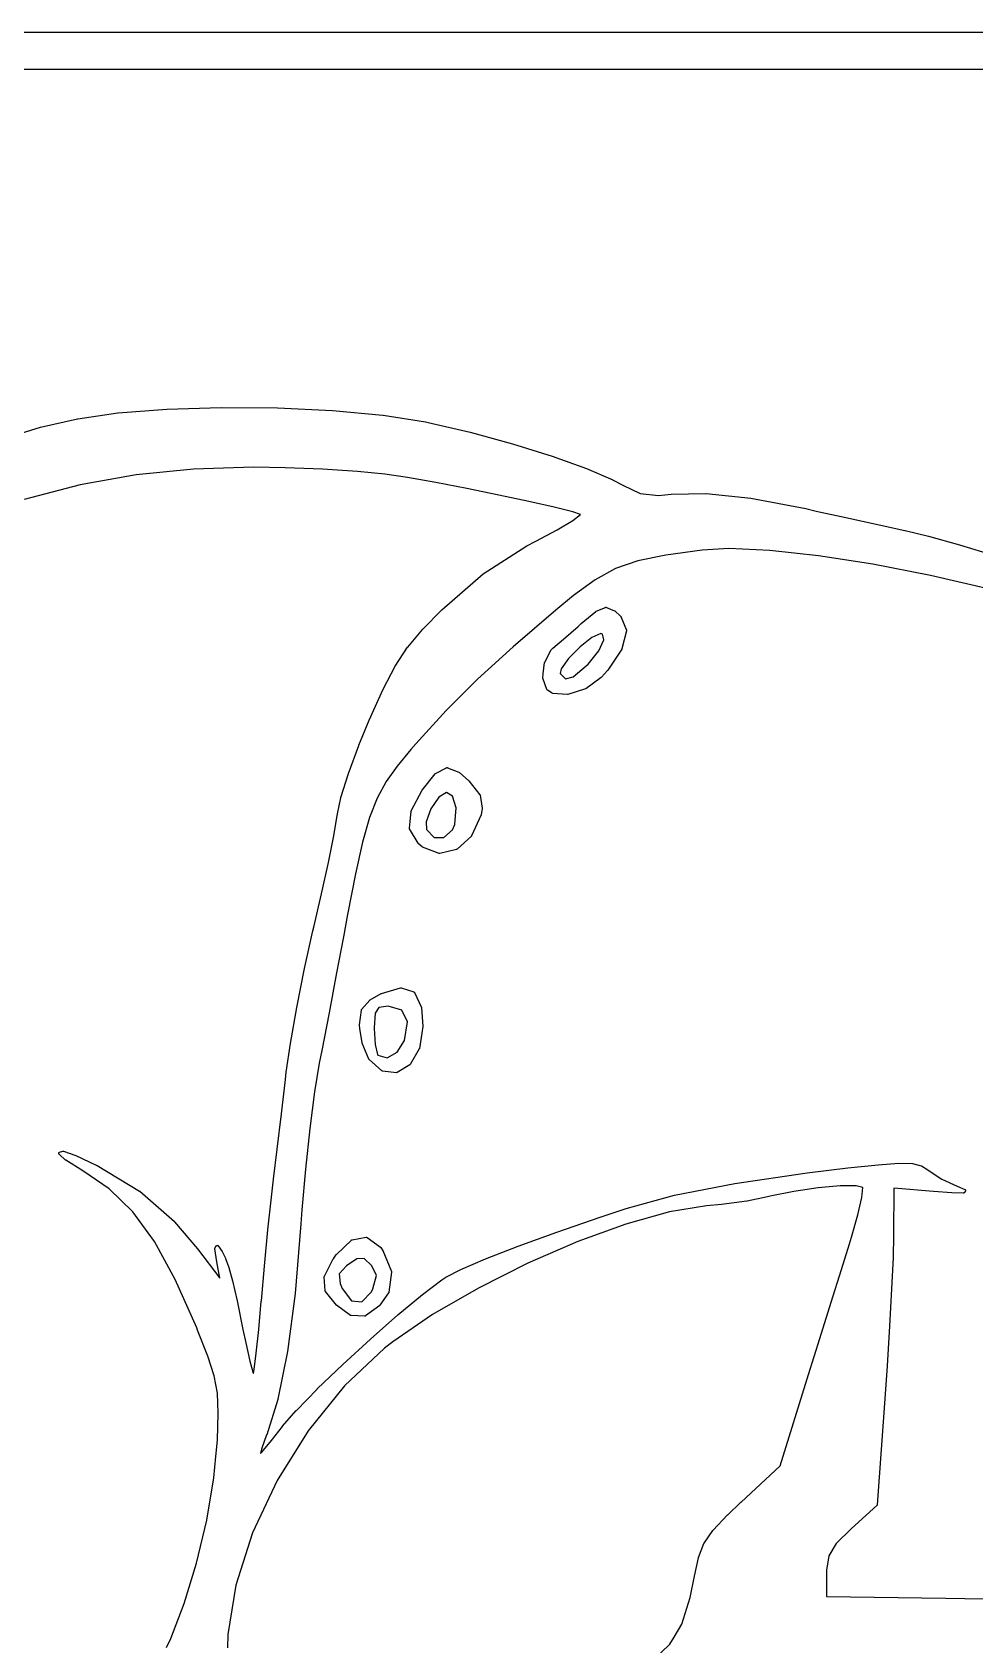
# Model space of a CAD drawing. Extents: x -0.1 to 56.2, y -70.1 to 0.1.
# Drawn here: x 20.94 to 24.74, y -6.43 to 0.07 of the extents above; entities that cross this region are included whole.
import ezdxf

# ---------------------------------------------------------------- set-up
doc = ezdxf.new("R2010")
doc.units = 0
doc.header["$MEASUREMENT"] = 0
doc.layers.add('BLACK', color=7, linetype='CONTINUOUS')

msp = doc.modelspace()

# ---------------------------------------------------------------- linework, layer by layer
at = {"layer": 'BLACK', "linetype": 'CONTINUOUS'}
for p, q in [((12.2934, 0.075), (37.7066, 0.075)), ((37.6955, -0.075), (12.3024, -0.075)), ((20.9742, -1.51831), (21.1242, -1.48406)), ((21.1242, -1.48406), (21.1244, -1.48405)), ((21.1244, -1.48405), (21.1246, -1.48398)), ((21.1246, -1.48398), (21.2867, -1.46017)), ((21.2867, -1.46017), (21.2869, -1.46017)), ((21.2869, -1.46017), (21.2871, -1.46013)), ((21.2871, -1.46013), (21.4842, -1.44507)), ((21.4842, -1.44507), (21.4844, -1.44508)), ((21.4844, -1.44508), (21.4845, -1.44505)), ((21.4845, -1.44505), (21.7033, -1.43861)), ((21.7033, -1.43861), (21.7034, -1.43862)), ((21.7034, -1.43862), (21.7035, -1.4386)), ((21.7035, -1.4386), (21.9304, -1.44063)), ((21.9304, -1.44063), (21.9305, -1.44065)), ((21.9305, -1.44065), (21.9306, -1.44064)), ((21.9306, -1.44064), (22.1523, -1.451)), ((22.1523, -1.451), (22.1524, -1.45103)), ((22.1524, -1.45103), (22.1526, -1.45102)), ((22.1526, -1.45102), (22.3555, -1.46959)), ((22.3555, -1.46959), (22.3557, -1.46963)), ((22.3557, -1.46963), (22.3559, -1.46963)), ((22.3559, -1.46963), (22.5267, -1.49625)), ((20.6271, -1.62546), (20.9739, -1.5184)), ((20.9739, -1.5184), (20.9741, -1.51838)), ((20.9741, -1.51838), (20.9742, -1.51831)), ((22.5267, -1.49625), (22.5268, -1.4963)), ((22.5268, -1.4963), (22.5269, -1.4963)), ((22.5269, -1.4963), (22.5379, -1.49859)), ((22.5379, -1.49859), (22.538, -1.49861)), ((22.538, -1.49861), (22.538, -1.49861)), ((22.538, -1.49861), (22.708, -1.53848)), ((22.708, -1.53848), (22.7081, -1.53851)), ((22.7081, -1.53851), (22.7081, -1.53852)), ((22.7081, -1.53852), (22.8783, -1.58516)), ((22.8783, -1.58516), (22.8784, -1.5852)), ((22.8784, -1.5852), (22.8785, -1.58521)), ((22.8785, -1.58521), (23.0382, -1.63513)), ((21.5917, -1.68714), (21.3601, -1.70989)), ((21.8341, -1.67986), (21.5917, -1.68714)), ((21.9606, -1.68157), (21.8341, -1.67986)), ((22.1123, -1.68742), (21.9606, -1.68157)), ((22.2531, -1.69646), (22.1123, -1.68742)), ((23.0382, -1.63513), (23.0383, -1.63518)), ((23.0383, -1.63518), (23.0384, -1.6352)), ((23.0384, -1.6352), (23.1768, -1.68493)), ((23.1768, -1.68493), (23.1769, -1.68501)), ((23.1769, -1.68501), (23.1771, -1.68504)), ((23.1771, -1.68504), (23.2834, -1.73108)), ((21.134, -1.75017), (20.9081, -1.81001)), ((21.3601, -1.70989), (21.134, -1.75017)), ((22.3637, -1.70767), (22.2531, -1.69646)), ((22.3639, -1.70771), (22.3637, -1.70767)), ((22.4548, -1.7217), (22.3639, -1.70771)), ((22.5684, -1.7418), (22.4548, -1.7217)), ((22.6946, -1.76588), (22.5684, -1.7418)), ((22.5684, -1.7418), (22.5684, -1.7418)), ((23.2834, -1.73108), (23.2836, -1.73121)), ((23.2836, -1.73121), (23.2838, -1.73128)), ((23.2838, -1.73128), (23.323, -1.75268)), ((23.323, -1.75268), (23.3928, -1.78549)), ((22.8233, -1.79187), (22.6946, -1.76588)), ((22.6946, -1.76588), (22.6946, -1.76588)), ((22.9441, -1.81761), (22.8233, -1.79187)), ((23.0469, -1.841), (22.9441, -1.81761)), ((23.3928, -1.78549), (23.4673, -1.79318)), ((23.4673, -1.79318), (23.5183, -1.78876)), ((23.5183, -1.78876), (23.5184, -1.78878)), ((23.5184, -1.78878), (23.5186, -1.78875)), ((23.5186, -1.78875), (23.6583, -1.78519)), ((23.6583, -1.78519), (23.6587, -1.78524)), ((23.6587, -1.78524), (23.659, -1.78522)), ((23.659, -1.78522), (23.8391, -1.80446)), ((23.8391, -1.80446), (23.8393, -1.80452)), ((23.8393, -1.80452), (23.8395, -1.80452)), ((23.8395, -1.80452), (24.0614, -1.84673)), ((23.1214, -1.8599), (23.0469, -1.841)), ((23.1528, -1.8706), (23.1214, -1.8599)), ((23.1214, -1.89399), (23.1528, -1.8706)), ((24.0614, -1.84673), (24.0614, -1.84676)), ((24.0614, -1.84676), (24.0615, -1.84677)), ((24.0615, -1.84677), (24.1039, -1.85633)), ((24.1039, -1.85633), (24.1039, -1.85633)), ((24.1039, -1.85633), (24.2223, -1.88297)), ((24.2223, -1.88297), (24.3569, -1.91236)), ((22.9719, -1.97769), (23.0578, -1.93182)), ((23.0578, -1.93182), (23.1214, -1.89399)), ((24.3569, -1.91236), (24.3569, -1.91237)), ((24.3569, -1.91237), (24.4614, -1.93453)), ((24.4614, -1.93453), (24.4615, -1.93456)), ((24.4615, -1.93456), (24.4616, -1.93456)), ((24.4616, -1.93456), (24.5563, -1.95752)), ((22.7599, -2.10934), (22.9362, -1.99644)), ((22.9362, -1.99644), (22.9364, -1.99636)), ((22.9364, -1.99636), (22.9366, -1.99622)), ((22.9366, -1.99622), (22.9719, -1.97769)), ((23.644, -2.0138), (23.4964, -2.03442)), ((23.7504, -2.00796), (23.644, -2.0138)), ((23.9159, -2.01524), (23.7504, -2.00796)), ((24.1123, -2.03686), (23.9159, -2.01524)), ((24.5563, -1.95752), (24.5564, -1.95756)), ((24.5564, -1.95756), (24.5564, -1.95757)), ((24.5564, -1.95757), (24.682, -1.9926)), ((24.682, -1.9926), (24.6821, -1.99262)), ((24.6821, -1.99262), (24.6821, -1.99262)), ((24.6821, -1.99262), (24.823, -2.03517)), ((23.3843, -2.05751), (23.2942, -2.08861)), ((23.4964, -2.03442), (23.3843, -2.05751)), ((24.3313, -2.07116), (24.1123, -2.03686)), ((24.5643, -2.11649), (24.3313, -2.07116)), ((22.5935, -2.25458), (22.7593, -2.10979)), ((22.7593, -2.10979), (22.7596, -2.1096)), ((22.7596, -2.1096), (22.7599, -2.10934)), ((23.212, -2.13338), (23.1237, -2.19765)), ((23.2942, -2.08861), (23.212, -2.13338)), ((24.803, -2.17118), (24.5643, -2.11649)), ((23.1237, -2.19765), (23.0525, -2.25605)), ((22.5168, -2.33309), (22.5932, -2.25486)), ((22.5932, -2.25486), (22.5933, -2.25474)), ((22.5933, -2.25474), (22.5935, -2.25458)), ((23.0525, -2.25605), (22.8806, -2.40369)), ((23.1558, -2.30999), (23.2141, -2.26162)), ((23.2141, -2.26162), (23.2147, -2.26126)), ((23.2147, -2.26126), (23.2153, -2.26086)), ((23.2153, -2.26086), (23.2536, -2.24485)), ((23.2536, -2.24485), (23.2538, -2.2448)), ((23.2538, -2.2448), (23.254, -2.2447)), ((23.254, -2.2447), (23.2546, -2.24461)), ((23.2546, -2.24461), (23.2553, -2.24447)), ((23.2553, -2.24447), (23.2555, -2.2445)), ((23.2555, -2.2445), (23.2557, -2.24447)), ((23.2557, -2.24447), (23.2563, -2.2446)), ((23.2563, -2.2446), (23.257, -2.24469)), ((23.257, -2.24469), (23.2572, -2.24479)), ((23.2572, -2.24479), (23.2574, -2.24484)), ((23.2574, -2.24484), (23.2901, -2.25833)), ((23.2901, -2.25833), (23.2916, -2.25926)), ((23.2916, -2.25926), (23.2916, -2.25926)), ((23.2916, -2.25926), (23.2916, -2.25927)), ((23.2916, -2.25927), (23.3144, -2.28016)), ((22.4554, -2.40568), (22.5166, -2.33335)), ((22.5166, -2.33335), (22.5167, -2.33324)), ((22.5167, -2.33324), (22.5168, -2.33309)), ((23.0846, -2.37269), (23.1427, -2.32162)), ((23.1427, -2.32162), (23.1556, -2.3101)), ((23.1427, -2.32162), (23.1427, -2.32162)), ((23.1556, -2.3101), (23.1557, -2.31006)), ((23.1557, -2.31006), (23.1558, -2.30999)), ((23.3144, -2.28016), (23.3145, -2.28035)), ((23.3145, -2.28035), (23.3147, -2.28049)), ((23.3147, -2.28049), (23.3151, -2.28103)), ((23.3151, -2.28103), (23.3154, -2.28153)), ((23.3154, -2.28153), (23.3155, -2.28176)), ((23.3155, -2.28176), (23.3156, -2.28197)), ((23.3156, -2.28197), (23.3377, -2.33632)), ((23.3379, -2.33942), (23.3196, -2.41231)), ((23.3377, -2.33632), (23.3378, -2.33701)), ((23.3378, -2.33701), (23.338, -2.33768)), ((23.338, -2.33802), (23.3379, -2.3387)), ((23.3379, -2.3387), (23.3379, -2.33942)), ((23.338, -2.33768), (23.338, -2.33785)), ((23.338, -2.33785), (23.338, -2.33802)), ((22.405, -2.48153), (22.455, -2.40615)), ((22.455, -2.40615), (22.4552, -2.40594)), ((22.4552, -2.40594), (22.4554, -2.40568)), ((22.8806, -2.40369), (22.7373, -2.53501)), ((23.0411, -2.40964), (23.0846, -2.37269)), ((23.151, -2.4039), (23.1048, -2.45068)), ((23.1988, -2.36605), (23.151, -2.4039)), ((23.234, -2.35058), (23.1988, -2.36605)), ((23.2263, -2.42035), (23.2465, -2.37553)), ((23.2418, -2.35247), (23.234, -2.35058)), ((23.2465, -2.37553), (23.2418, -2.35247)), ((23.0024, -2.51299), (23.0076, -2.468)), ((23.0076, -2.46789), (23.0078, -2.46713)), ((23.0076, -2.46795), (23.0076, -2.46789)), ((23.0076, -2.468), (23.0076, -2.46795)), ((23.0078, -2.46713), (23.0081, -2.46634)), ((23.0081, -2.46624), (23.0346, -2.41604)), ((23.0081, -2.46629), (23.0081, -2.46624)), ((23.0081, -2.46634), (23.0081, -2.46629)), ((23.0346, -2.41604), (23.0351, -2.41543)), ((23.0351, -2.41543), (23.0356, -2.4147)), ((23.0356, -2.4147), (23.041, -2.40977)), ((23.041, -2.40972), (23.0411, -2.40964)), ((23.041, -2.40977), (23.041, -2.40972)), ((23.1048, -2.45068), (23.0742, -2.49236)), ((23.1833, -2.47357), (23.2263, -2.42035)), ((23.3189, -2.41387), (23.2624, -2.49873)), ((23.3192, -2.41309), (23.3189, -2.41387)), ((23.3196, -2.41231), (23.3192, -2.41309)), ((22.3564, -2.5748), (22.4047, -2.48198)), ((22.4047, -2.48198), (22.4049, -2.48177)), ((22.4049, -2.48177), (22.405, -2.48153)), ((22.7373, -2.53501), (22.6107, -2.66164)), ((23.0006, -2.52882), (23.0024, -2.51299)), ((23.0007, -2.5291), (23.0006, -2.52882)), ((23.0006, -2.52936), (23.0007, -2.5291)), ((23.0007, -2.52995), (23.0006, -2.52936)), ((23.0007, -2.53056), (23.0007, -2.52995)), ((23.0009, -2.53081), (23.0007, -2.53056)), ((23.0009, -2.53107), (23.0009, -2.53081)), ((23.0172, -2.57651), (23.0009, -2.53107)), ((23.0742, -2.49236), (23.0702, -2.51184)), ((23.0702, -2.51184), (23.0925, -2.53301)), ((23.0925, -2.53301), (23.1235, -2.52539)), ((23.1235, -2.52539), (23.1755, -2.48127)), ((23.2365, -2.52749), (23.1737, -2.57305)), ((23.1755, -2.48127), (23.1833, -2.47357)), ((23.2368, -2.52711), (23.2365, -2.52749)), ((23.2372, -2.52679), (23.2368, -2.52711)), ((23.262, -2.49931), (23.2372, -2.52679)), ((23.2622, -2.49899), (23.262, -2.49931)), ((23.2624, -2.49873), (23.2622, -2.49899)), ((22.3002, -2.6997), (22.3563, -2.57506)), ((22.3563, -2.57494), (22.3564, -2.5748)), ((22.3563, -2.57506), (22.3563, -2.57494)), ((23.0175, -2.57717), (23.0172, -2.57651)), ((23.0179, -2.57784), (23.0175, -2.57717)), ((23.018, -2.57792), (23.0179, -2.57784)), ((23.018, -2.57801), (23.018, -2.57792)), ((23.0186, -2.57851), (23.018, -2.57801)), ((23.0192, -2.57902), (23.0186, -2.57851)), ((23.038, -2.59113), (23.0192, -2.57902)), ((23.0383, -2.59128), (23.038, -2.59113)), ((23.0386, -2.59148), (23.0383, -2.59128)), ((23.0391, -2.59161), (23.0386, -2.59148)), ((23.0396, -2.59181), (23.0391, -2.59161)), ((23.0399, -2.59183), (23.0396, -2.59181)), ((23.0403, -2.59192), (23.0399, -2.59183)), ((23.1002, -2.59659), (23.0403, -2.59192)), ((23.1003, -2.59658), (23.1002, -2.59659)), ((23.1004, -2.5966), (23.1003, -2.59658)), ((23.1012, -2.59649), (23.1004, -2.5966)), ((23.1019, -2.59642), (23.1012, -2.59649)), ((23.102, -2.59638), (23.1019, -2.59642)), ((23.1021, -2.59636), (23.102, -2.59638)), ((23.1723, -2.57376), (23.1021, -2.59636)), ((23.173, -2.57339), (23.1723, -2.57376)), ((23.1737, -2.57305), (23.173, -2.57339)), ((22.6107, -2.66164), (22.4884, -2.79532)), ((22.2583, -2.80135), (22.3001, -2.69985)), ((22.3001, -2.69985), (22.3002, -2.69978)), ((22.3002, -2.69978), (22.3002, -2.6997)), ((22.4884, -2.79532), (22.468, -2.81861)), ((22.2164, -2.91534), (22.2582, -2.80153)), ((22.2582, -2.80153), (22.2583, -2.80145)), ((22.2583, -2.80145), (22.2583, -2.80135)), ((22.468, -2.81861), (22.4124, -2.88542)), ((22.186, -3.01219), (22.2163, -2.91557)), ((22.2163, -2.91557), (22.2164, -2.91546)), ((22.2164, -2.91546), (22.2164, -2.91534)), ((22.4124, -2.88542), (22.3681, -2.94787)), ((22.5145, -2.98211), (22.5665, -2.91609)), ((22.5665, -2.91609), (22.5666, -2.91597)), ((22.5666, -2.91597), (22.5667, -2.91581)), ((22.5667, -2.91581), (22.5673, -2.91539)), ((22.5673, -2.91539), (22.5678, -2.91493)), ((22.5678, -2.91493), (22.568, -2.91486)), ((22.568, -2.91486), (22.5681, -2.91475)), ((22.5681, -2.91475), (22.6118, -2.89185)), ((22.6118, -2.89185), (22.6122, -2.89173)), ((22.6122, -2.89173), (22.6125, -2.89155)), ((22.6125, -2.89155), (22.613, -2.89147)), ((22.613, -2.89147), (22.6135, -2.89133)), ((22.6135, -2.89133), (22.6139, -2.89134)), ((22.6139, -2.89134), (22.6142, -2.89128)), ((22.6142, -2.89128), (22.6147, -2.89138)), ((22.6147, -2.89138), (22.6152, -2.8914)), ((22.6152, -2.8914), (22.6156, -2.89154)), ((22.6156, -2.89154), (22.6159, -2.89162)), ((22.6159, -2.89162), (22.6623, -2.90958)), ((22.6623, -2.90958), (22.6624, -2.90959)), ((22.6624, -2.90959), (22.6624, -2.9096)), ((22.6624, -2.9096), (22.663, -2.91001)), ((22.663, -2.91001), (22.6638, -2.91048)), ((22.6638, -2.91048), (22.6638, -2.9105)), ((22.6638, -2.9105), (22.6639, -2.91051)), ((22.6639, -2.91051), (22.7022, -2.94451)), ((22.3681, -2.94787), (22.3323, -3.01421)), ((22.4697, -3.06511), (22.514, -2.98284)), ((22.514, -2.98284), (22.5143, -2.9825)), ((22.5143, -2.9825), (22.5145, -2.98211)), ((22.6122, -2.99164), (22.5805, -3.01032)), ((22.6363, -3.00595), (22.6122, -2.99164)), ((22.7022, -2.94451), (22.7024, -2.94486)), ((22.7024, -2.94486), (22.7028, -2.94515)), ((22.7028, -2.94515), (22.7467, -3.00077)), ((22.1718, -3.07832), (22.1859, -3.01263)), ((22.1859, -3.01263), (22.186, -3.01242)), ((22.186, -3.01242), (22.186, -3.01219)), ((22.3323, -3.01421), (22.3017, -3.09279)), ((22.5487, -3.05718), (22.5302, -3.11064)), ((22.5805, -3.01032), (22.5487, -3.05718)), ((22.651, -3.05345), (22.6363, -3.00595)), ((22.6451, -3.12036), (22.651, -3.05345)), ((22.7467, -3.00077), (22.7469, -3.00112)), ((22.7469, -3.00112), (22.7471, -3.00142)), ((22.7471, -3.00142), (22.7473, -3.00187)), ((22.7473, -3.00187), (22.7475, -3.0023)), ((22.7475, -3.0023), (22.7476, -3.00269)), ((22.7476, -3.00269), (22.7477, -3.00306)), ((22.7477, -3.00306), (22.7563, -3.05551)), ((22.7563, -3.05551), (22.7562, -3.05609)), ((22.7562, -3.05609), (22.7562, -3.05724)), ((22.1574, -3.16695), (22.17, -3.09256)), ((22.17, -3.09256), (22.1717, -3.07878)), ((22.1717, -3.07855), (22.1718, -3.07832)), ((22.1717, -3.07878), (22.1717, -3.07855)), ((22.3017, -3.09279), (22.2735, -3.1919)), ((22.4626, -3.13576), (22.4651, -3.10943)), ((22.4651, -3.10943), (22.4692, -3.067)), ((22.4692, -3.06675), (22.4694, -3.06605)), ((22.4692, -3.06688), (22.4692, -3.06675)), ((22.4692, -3.067), (22.4692, -3.06688)), ((22.4694, -3.06605), (22.4696, -3.06532)), ((22.4696, -3.06532), (22.4697, -3.06522)), ((22.4697, -3.06522), (22.4697, -3.06511)), ((22.5302, -3.11064), (22.5316, -3.14061)), ((22.6367, -3.14197), (22.6451, -3.12036)), ((22.7515, -3.08159), (22.7135, -3.1661)), ((22.7517, -3.08102), (22.7515, -3.08159)), ((22.7519, -3.08047), (22.7517, -3.08102)), ((22.7562, -3.05724), (22.7519, -3.08047)), ((22.1361, -3.27364), (22.1574, -3.16695)), ((22.4626, -3.13647), (22.4626, -3.13576)), ((22.4626, -3.13717), (22.4626, -3.13647)), ((22.4627, -3.13733), (22.4626, -3.13717)), ((22.4627, -3.13749), (22.4627, -3.13733)), ((22.463, -3.13813), (22.4627, -3.13749)), ((22.4632, -3.1388), (22.463, -3.13813)), ((22.4974, -3.19623), (22.4632, -3.1388)), ((22.5316, -3.14061), (22.5618, -3.17394)), ((22.5618, -3.17394), (22.6018, -3.17368)), ((22.6018, -3.17368), (22.6367, -3.14197)), ((22.7123, -3.16774), (22.6546, -3.2204)), ((22.7124, -3.16762), (22.7123, -3.16774)), ((22.7125, -3.16753), (22.7124, -3.16762)), ((22.713, -3.16694), (22.7125, -3.16753)), ((22.7134, -3.16637), (22.713, -3.16694)), ((22.7135, -3.1661), (22.7134, -3.16623)), ((22.7134, -3.16623), (22.7134, -3.16637)), ((22.2735, -3.1919), (22.2448, -3.31975)), ((22.4979, -3.19684), (22.4974, -3.19623)), ((22.4984, -3.19744), (22.4979, -3.19684)), ((22.514, -3.21114), (22.4984, -3.19744)), ((22.514, -3.21115), (22.514, -3.21114)), ((22.5141, -3.21116), (22.514, -3.21115)), ((22.5148, -3.2116), (22.5141, -3.21116)), ((22.5155, -3.21204), (22.5148, -3.2116)), ((22.5155, -3.21205), (22.5155, -3.21204)), ((22.5821, -3.23742), (22.5155, -3.21205)), ((22.5155, -3.21205), (22.5155, -3.21205)), ((22.5827, -3.23754), (22.5821, -3.23742)), ((22.5833, -3.23771), (22.5827, -3.23754)), ((22.5836, -3.2377), (22.5833, -3.23771)), ((22.5838, -3.23775), (22.5836, -3.2377)), ((22.5844, -3.23765), (22.5838, -3.23775)), ((22.585, -3.23761), (22.5844, -3.23765)), ((22.6523, -3.22157), (22.585, -3.23761)), ((22.6527, -3.22142), (22.6523, -3.22157)), ((22.6531, -3.22133), (22.6527, -3.22142)), ((22.6535, -3.22108), (22.6531, -3.22133)), ((22.6539, -3.22088), (22.6535, -3.22108)), ((22.6542, -3.22062), (22.6539, -3.22088)), ((22.6546, -3.2204), (22.6542, -3.22062)), ((22.1084, -3.40027), (22.1361, -3.27364)), ((22.2448, -3.31975), (22.2126, -3.48447)), ((22.0771, -3.5349), (22.1084, -3.40027)), ((22.2126, -3.48447), (22.1959, -3.57458)), ((22.0396, -3.70176), (22.0735, -3.54996)), ((22.0735, -3.54988), (22.0771, -3.5349)), ((22.0735, -3.54992), (22.0735, -3.54988)), ((22.0735, -3.54996), (22.0735, -3.54992)), ((22.1959, -3.57458), (22.1689, -3.7195)), ((22.1959, -3.57458), (22.1959, -3.57458)), ((22.1959, -3.57458), (22.1959, -3.57458)), ((22.0081, -3.85914), (22.0396, -3.70186)), ((22.0396, -3.70181), (22.0396, -3.70176)), ((22.0396, -3.70186), (22.0396, -3.70181)), ((22.1689, -3.71951), (22.1382, -3.88115)), ((22.1689, -3.7195), (22.1689, -3.71951)), ((22.1689, -3.71951), (22.1689, -3.71951)), ((22.2696, -3.86712), (22.3022, -3.829)), ((22.3022, -3.82896), (22.3028, -3.82845)), ((22.3022, -3.82898), (22.3022, -3.82896)), ((22.3022, -3.829), (22.3022, -3.82898)), ((22.3028, -3.82845), (22.3035, -3.8279)), ((22.3035, -3.82787), (22.3483, -3.80316)), ((22.3035, -3.82789), (22.3035, -3.82787)), ((22.3035, -3.8279), (22.3035, -3.82789)), ((22.3483, -3.80316), (22.3488, -3.80299)), ((22.3488, -3.80299), (22.3493, -3.80276)), ((22.3493, -3.80276), (22.4263, -3.77932)), ((22.4263, -3.77932), (22.427, -3.77923)), ((22.427, -3.77923), (22.4277, -3.7791)), ((22.4277, -3.7791), (22.4279, -3.77913)), ((22.4279, -3.77913), (22.4281, -3.77911)), ((22.4281, -3.77911), (22.4287, -3.77926)), ((22.4287, -3.77926), (22.4294, -3.77936)), ((22.4294, -3.77936), (22.4806, -3.79652)), ((22.4806, -3.79652), (22.4808, -3.79666)), ((22.4808, -3.79666), (22.4811, -3.79674)), ((22.4811, -3.79674), (22.4816, -3.79707)), ((22.4816, -3.79707), (22.4821, -3.79735)), ((22.4821, -3.79735), (22.4823, -3.79757)), ((22.4823, -3.79757), (22.4825, -3.79774)), ((22.4825, -3.79774), (22.4829, -3.79822)), ((22.4829, -3.79822), (22.4832, -3.79865)), ((22.4832, -3.79865), (22.4833, -3.79893)), ((22.4833, -3.79893), (22.4835, -3.79917)), ((22.4835, -3.79917), (22.5108, -3.8585)), ((21.9824, -4.00427), (22.0081, -3.85925)), ((22.0081, -3.8592), (22.0081, -3.85914)), ((22.0081, -3.85925), (22.0081, -3.8592)), ((22.1382, -3.88117), (22.1091, -4.03236)), ((22.1382, -3.88115), (22.1382, -3.88116)), ((22.1382, -3.88116), (22.1382, -3.88117)), ((22.2607, -3.9287), (22.2685, -3.86971)), ((22.2685, -3.86971), (22.2687, -3.86917)), ((22.2687, -3.86917), (22.2688, -3.86862)), ((22.2688, -3.86862), (22.2689, -3.86835)), ((22.2689, -3.86835), (22.269, -3.86806)), ((22.269, -3.86806), (22.2694, -3.86761)), ((22.2694, -3.86761), (22.2696, -3.86712)), ((22.3238, -3.88233), (22.32, -3.94164)), ((22.3394, -3.85916), (22.3238, -3.88233)), ((22.377, -3.85403), (22.3394, -3.85916)), ((22.4317, -3.87036), (22.377, -3.85403)), ((22.4547, -3.91679), (22.4317, -3.87036)), ((22.5108, -3.8585), (22.5108, -3.8585)), ((22.5108, -3.8585), (22.5108, -3.8585)), ((22.5108, -3.8585), (22.5112, -3.86018)), ((22.5112, -3.86018), (22.5172, -3.93404)), ((22.2607, -3.92941), (22.2607, -3.9287)), ((22.2607, -3.9301), (22.2607, -3.92941)), ((22.2628, -3.94421), (22.2607, -3.9301)), ((22.2715, -4.00172), (22.2628, -3.94421)), ((22.2628, -3.94421), (22.2628, -3.94421)), ((22.32, -3.94164), (22.32, -3.9433)), ((22.32, -3.9433), (22.3241, -4.00814)), ((22.4429, -3.99162), (22.4547, -3.91679)), ((22.5172, -3.93523), (22.503, -4.02444)), ((22.5172, -3.93404), (22.5172, -3.93463)), ((22.5172, -3.93463), (22.5172, -3.93523)), ((21.9658, -4.11948), (21.9823, -4.00443)), ((21.9823, -4.00443), (21.9824, -4.00435)), ((21.9824, -4.00435), (21.9824, -4.00427)), ((22.109, -4.03238), (22.0989, -4.08412)), ((22.1091, -4.03236), (22.109, -4.03237)), ((22.109, -4.03237), (22.109, -4.03238)), ((22.2717, -4.00232), (22.2715, -4.00172)), ((22.2718, -4.00295), (22.2717, -4.00232)), ((22.2994, -4.06736), (22.2718, -4.00295)), ((22.3241, -4.00814), (22.334, -4.04903)), ((22.4137, -4.03953), (22.4429, -3.99162)), ((22.5023, -4.02618), (22.4655, -4.08894)), ((22.5024, -4.02613), (22.5023, -4.02618)), ((22.5027, -4.02531), (22.5024, -4.02608)), ((22.5024, -4.02608), (22.5024, -4.02613)), ((22.5029, -4.02456), (22.5027, -4.02531)), ((22.503, -4.02444), (22.5029, -4.0245)), ((22.5029, -4.0245), (22.5029, -4.02456)), ((22.0989, -4.08412), (22.0798, -4.19909)), ((22.2995, -4.06753), (22.2994, -4.06736)), ((22.2996, -4.06772), (22.2995, -4.06753)), ((22.3, -4.06825), (22.2996, -4.06772)), ((22.3004, -4.06881), (22.3, -4.06825)), ((22.3005, -4.06893), (22.3004, -4.06881)), ((22.3007, -4.06909), (22.3005, -4.06893)), ((22.3508, -4.11443), (22.3007, -4.06909)), ((22.334, -4.04903), (22.3354, -4.05103)), ((22.3354, -4.05103), (22.3727, -4.06279)), ((22.3727, -4.06279), (22.4137, -4.03953)), ((22.4637, -4.09068), (22.4129, -4.12152)), ((22.464, -4.09044), (22.4637, -4.09068)), ((22.4643, -4.09026), (22.464, -4.09044)), ((22.4647, -4.08987), (22.4643, -4.09026)), ((22.465, -4.08953), (22.4647, -4.08987)), ((22.4652, -4.08922), (22.465, -4.08953)), ((22.4655, -4.08894), (22.4652, -4.08922)), ((21.9461, -4.2877), (21.9624, -4.14915)), ((21.9624, -4.14915), (21.9658, -4.11962)), ((21.9658, -4.11955), (21.9658, -4.11948)), ((21.9658, -4.11962), (21.9658, -4.11955)), ((22.3513, -4.11479), (22.3508, -4.11443)), ((22.3519, -4.11519), (22.3513, -4.11479)), ((22.3521, -4.11525), (22.3519, -4.11519)), ((22.3522, -4.11536), (22.3521, -4.11525)), ((22.3529, -4.1155), (22.3522, -4.11536)), ((22.3535, -4.11569), (22.3529, -4.1155)), ((22.4097, -4.12221), (22.3535, -4.11569)), ((22.4105, -4.12216), (22.4097, -4.12221)), ((22.4113, -4.12215), (22.4105, -4.12216)), ((22.4114, -4.12211), (22.4113, -4.12215)), ((22.4115, -4.12211), (22.4114, -4.12211)), ((22.4122, -4.1218), (22.4115, -4.12211)), ((22.4129, -4.12152), (22.4122, -4.1218)), ((22.0798, -4.19909), (22.0605, -4.34703)), ((21.929, -4.4306), (21.9461, -4.2877)), ((21.9461, -4.2877), (21.9461, -4.2877)), ((22.0605, -4.34703), (22.0428, -4.51135)), ((21.0477, -4.44628), (21.0478, -4.44623)), ((21.0477, -4.44709), (21.0477, -4.44628)), ((21.0477, -4.44791), (21.0477, -4.44709)), ((21.0477, -4.44796), (21.0477, -4.44791)), ((21.0477, -4.44802), (21.0477, -4.44796)), ((21.0479, -4.44877), (21.0477, -4.44802)), ((21.0478, -4.44618), (21.0481, -4.44542)), ((21.0478, -4.44623), (21.0478, -4.44618)), ((21.0481, -4.44958), (21.0479, -4.44877)), ((21.0481, -4.44542), (21.0484, -4.44468)), ((21.0482, -4.44962), (21.0481, -4.44958)), ((21.0482, -4.44967), (21.0482, -4.44962)), ((21.0487, -4.45031), (21.0482, -4.44967)), ((21.0484, -4.44464), (21.0485, -4.44459)), ((21.0484, -4.44468), (21.0484, -4.44464)), ((21.0485, -4.44459), (21.049, -4.44399)), ((21.0492, -4.45097), (21.0487, -4.45031)), ((21.049, -4.44399), (21.0496, -4.44339)), ((21.0492, -4.451), (21.0492, -4.45097)), ((21.0493, -4.45105), (21.0492, -4.451)), ((21.0754, -4.47489), (21.0493, -4.45105)), ((21.0496, -4.44337), (21.0497, -4.44333)), ((21.0496, -4.44339), (21.0496, -4.44337)), ((21.0497, -4.44333), (21.0504, -4.44297)), ((21.0504, -4.44297), (21.0511, -4.44259)), ((21.0511, -4.44259), (21.0512, -4.44258)), ((21.0512, -4.44256), (21.0644, -4.43867)), ((21.0512, -4.44258), (21.0512, -4.44256)), ((21.0644, -4.43867), (21.0651, -4.4386)), ((21.0651, -4.4386), (21.0658, -4.43847)), ((21.0658, -4.43847), (21.066, -4.43851)), ((21.066, -4.43851), (21.0662, -4.43848)), ((21.0662, -4.43848), (21.0668, -4.43864)), ((21.0668, -4.43864), (21.0675, -4.43874)), ((21.0675, -4.43874), (21.1168, -4.45568)), ((21.0757, -4.47513), (21.0754, -4.47489)), ((21.0761, -4.47544), (21.0757, -4.47513)), ((21.1447, -4.51833), (21.0761, -4.47544)), ((21.1168, -4.45568), (21.117, -4.45581)), ((21.117, -4.45581), (21.1173, -4.45588)), ((21.1173, -4.45588), (21.1994, -4.49448)), ((21.9143, -4.55114), (21.929, -4.4306)), ((21.929, -4.4306), (21.929, -4.4306)), ((24.3534, -4.49334), (24.4368, -4.48742)), ((24.4368, -4.48742), (24.437, -4.48744)), ((24.437, -4.48744), (24.4373, -4.48741)), ((24.4373, -4.48741), (24.4914, -4.48859)), ((21.2509, -4.5905), (21.1447, -4.51833)), ((21.1994, -4.49448), (21.1995, -4.49453)), ((21.1995, -4.49453), (21.1996, -4.49456)), ((21.1996, -4.49456), (21.2022, -4.49589)), ((21.2022, -4.49589), (21.2023, -4.49599)), ((21.2023, -4.49599), (21.2025, -4.49606)), ((21.2025, -4.49606), (21.3739, -4.59952)), ((21.9057, -4.62453), (21.9143, -4.55117)), ((21.9143, -4.55115), (21.9143, -4.55114)), ((21.9143, -4.55117), (21.9143, -4.55115)), ((22.0428, -4.51135), (22.0287, -4.67588)), ((23.7753, -4.56845), (24.0675, -4.52552)), ((24.0675, -4.52552), (24.0676, -4.5255)), ((24.0675, -4.52552), (24.0675, -4.52552)), ((24.0676, -4.5255), (24.2306, -4.50613)), ((24.2306, -4.50613), (24.2307, -4.50612)), ((24.2306, -4.50613), (24.2306, -4.50613)), ((24.2307, -4.50612), (24.3532, -4.49335)), ((24.3532, -4.49335), (24.3533, -4.49336)), ((24.3533, -4.49336), (24.3534, -4.49334)), ((24.4914, -4.48859), (24.4919, -4.48869)), ((24.4919, -4.48869), (24.4925, -4.48873)), ((24.4925, -4.48873), (24.5271, -4.49725)), ((24.5271, -4.49725), (24.5278, -4.49758)), ((24.5278, -4.49758), (24.5286, -4.49791)), ((24.5286, -4.49791), (24.5535, -4.51401)), ((24.5535, -4.51401), (24.5538, -4.51425)), ((24.5538, -4.51425), (24.5541, -4.51443)), ((24.5541, -4.51443), (24.5548, -4.51505)), ((24.5548, -4.51505), (24.6102, -4.5514)), ((24.6102, -4.5514), (24.672, -4.57967)), ((21.3468, -4.68349), (21.2509, -4.5905)), ((21.3739, -4.59952), (21.3743, -4.59981)), ((21.3743, -4.59981), (21.3746, -4.60004)), ((21.3746, -4.60004), (21.5147, -4.72255)), ((23.337, -4.66991), (23.5314, -4.61667)), ((23.5314, -4.61667), (23.5316, -4.61666)), ((23.5316, -4.61666), (23.5318, -4.61659)), ((23.5318, -4.61659), (23.7751, -4.56849)), ((23.7751, -4.56849), (23.7752, -4.56849)), ((23.7752, -4.56849), (23.7753, -4.56845)), ((24.0132, -4.60078), (23.9178, -4.62062)), ((24.1115, -4.58629), (24.0132, -4.60078)), ((24.1998, -4.57833), (24.1115, -4.58629)), ((24.2647, -4.57808), (24.1998, -4.57833)), ((24.2918, -4.58584), (24.2647, -4.57808)), ((24.2879, -4.6249), (24.2918, -4.58584)), ((24.416, -4.58738), (24.4153, -4.77647)), ((24.5771, -4.60138), (24.416, -4.58738)), ((24.5771, -4.60138), (24.5771, -4.60137)), ((24.5771, -4.60137), (24.5771, -4.60138)), ((24.6499, -4.60709), (24.5771, -4.60138)), ((24.65, -4.60708), (24.6499, -4.60709)), ((24.6502, -4.60711), (24.65, -4.60708)), ((24.6958, -4.60818), (24.6502, -4.60711)), ((24.672, -4.57967), (24.703, -4.59283)), ((24.6963, -4.60811), (24.6958, -4.60818)), ((24.6967, -4.60812), (24.6963, -4.60811)), ((24.6971, -4.60799), (24.6967, -4.60812)), ((24.6975, -4.60792), (24.6971, -4.60799)), ((24.6979, -4.60771), (24.6975, -4.60792)), ((24.6983, -4.60757), (24.6979, -4.60771)), ((24.6987, -4.6073), (24.6983, -4.60757)), ((24.6991, -4.60709), (24.6987, -4.6073)), ((24.6994, -4.60676), (24.6991, -4.60709)), ((24.6997, -4.60648), (24.6994, -4.60676)), ((24.7048, -4.60073), (24.6997, -4.60648)), ((24.703, -4.59283), (24.7033, -4.59303)), ((24.7033, -4.59303), (24.7036, -4.59316)), ((24.7036, -4.59316), (24.704, -4.5935)), ((24.704, -4.5935), (24.7044, -4.59377)), ((24.7044, -4.59377), (24.7046, -4.59406)), ((24.7046, -4.59406), (24.7049, -4.5943)), ((24.7049, -4.60042), (24.7048, -4.60073)), ((24.7049, -4.5943), (24.7052, -4.59476)), ((24.7052, -4.60015), (24.7049, -4.60042)), ((24.7052, -4.59476), (24.7055, -4.59516)), ((24.7054, -4.59968), (24.7052, -4.60015)), ((24.7057, -4.59925), (24.7054, -4.59968)), ((24.7055, -4.59516), (24.7056, -4.59551)), ((24.7056, -4.59551), (24.7057, -4.59583)), ((24.7057, -4.59583), (24.7058, -4.59634)), ((24.7059, -4.59856), (24.7057, -4.59889)), ((24.7057, -4.59889), (24.7057, -4.59925)), ((24.7058, -4.59634), (24.706, -4.59682)), ((24.706, -4.59682), (24.7059, -4.59718)), ((24.7059, -4.59718), (24.706, -4.59755)), ((24.706, -4.59755), (24.7059, -4.59805)), ((24.7059, -4.59805), (24.7059, -4.59856)), ((21.8918, -4.75617), (21.9057, -4.62459)), ((21.9057, -4.62456), (21.9057, -4.62453)), ((21.9057, -4.62459), (21.9057, -4.62456)), ((22.0287, -4.67588), (22.0248, -4.73227)), ((23.2317, -4.705), (23.3368, -4.66999)), ((23.5122, -4.68306), (23.3357, -4.73266)), ((23.3368, -4.66999), (23.3369, -4.66997)), ((23.3369, -4.66997), (23.337, -4.66991)), ((23.6605, -4.65933), (23.5122, -4.68306)), ((23.7214, -4.65372), (23.6605, -4.65933)), ((23.7215, -4.65369), (23.7214, -4.65372)), ((23.7216, -4.65369), (23.7215, -4.65369)), ((23.8242, -4.63975), (23.7216, -4.65369)), ((23.8243, -4.6397), (23.8242, -4.63975)), ((23.8245, -4.6397), (23.8243, -4.6397)), ((23.9065, -4.62344), (23.8245, -4.6397)), ((23.9066, -4.6234), (23.9065, -4.62344)), ((23.9068, -4.62339), (23.9066, -4.6234)), ((23.9178, -4.62062), (23.9068, -4.62339)), ((24.2717, -4.69589), (24.2879, -4.6249)), ((21.434, -4.80277), (21.3468, -4.68349)), ((21.5147, -4.72255), (21.5149, -4.72285)), ((21.5149, -4.72285), (21.5152, -4.72309)), ((21.5152, -4.72309), (21.6071, -4.83212)), ((22.0248, -4.73233), (22.0018, -5.01222)), ((22.0248, -4.73227), (22.0248, -4.7323)), ((22.0248, -4.7323), (22.0248, -4.73233)), ((23.0576, -4.7653), (23.2316, -4.70502)), ((23.3357, -4.73266), (23.1412, -4.80355)), ((23.2316, -4.70502), (23.2317, -4.70502)), ((23.2317, -4.70502), (23.2317, -4.705)), ((24.2459, -4.78528), (24.2717, -4.69589)), ((21.5181, -4.95597), (21.434, -4.80277)), ((21.8776, -4.90239), (21.8918, -4.75621)), ((21.8918, -4.75619), (21.8918, -4.75617)), ((21.8918, -4.75621), (21.8918, -4.75619)), ((22.1681, -4.85541), (22.2283, -4.79711)), ((22.2283, -4.79711), (22.2289, -4.79675)), ((22.2289, -4.79675), (22.2293, -4.79635)), ((22.2293, -4.79635), (22.2296, -4.79627)), ((22.2296, -4.79627), (22.2298, -4.79614)), ((22.2298, -4.79614), (22.2304, -4.79598)), ((22.2304, -4.79598), (22.231, -4.79577)), ((22.231, -4.79577), (22.2885, -4.78615)), ((22.2885, -4.78615), (22.2887, -4.78615)), ((22.2887, -4.78615), (22.289, -4.78609)), ((22.289, -4.78609), (22.2896, -4.78616)), ((22.2896, -4.78616), (22.2902, -4.78616)), ((22.2902, -4.78616), (22.2904, -4.78625)), ((22.2904, -4.78625), (22.2907, -4.78628)), ((22.2907, -4.78628), (22.2913, -4.78655)), ((22.2913, -4.78655), (22.2918, -4.78677)), ((22.2918, -4.78677), (22.292, -4.78693)), ((22.292, -4.78693), (22.2923, -4.78705)), ((22.2923, -4.78705), (22.3456, -4.82624)), ((22.901, -4.82237), (23.0575, -4.76532)), ((23.1412, -4.80355), (22.9395, -4.89109)), ((23.0575, -4.76532), (23.0576, -4.76532)), ((23.0576, -4.76532), (23.0576, -4.7653)), ((24.2049, -4.91595), (24.2375, -4.81189)), ((24.2375, -4.81188), (24.2459, -4.78528)), ((24.2375, -4.81189), (24.2375, -4.81188)), ((24.4153, -4.77657), (24.4132, -4.86716)), ((24.4153, -4.77647), (24.4153, -4.77652)), ((24.4153, -4.77652), (24.4153, -4.77657)), ((21.6071, -4.83212), (21.6072, -4.83223)), ((21.6072, -4.83223), (21.6073, -4.83232)), ((21.6073, -4.83232), (21.6972, -4.95125)), ((21.6775, -4.83163), (21.6776, -4.8315)), ((21.6775, -4.83176), (21.6775, -4.83163)), ((21.6775, -4.8325), (21.6775, -4.83176)), ((21.6775, -4.83324), (21.6775, -4.8325)), ((21.6853, -4.8854), (21.6775, -4.83324)), ((21.6776, -4.8315), (21.6778, -4.83081)), ((21.6778, -4.83081), (21.6781, -4.83011)), ((21.6781, -4.83011), (21.683, -4.82109)), ((21.683, -4.82109), (21.6834, -4.8205)), ((21.6834, -4.8205), (21.6839, -4.8199)), ((21.6839, -4.8199), (21.684, -4.81983)), ((21.684, -4.81983), (21.6841, -4.81973)), ((21.6841, -4.81973), (21.6847, -4.81934)), ((21.6847, -4.81934), (21.6853, -4.81892)), ((21.6853, -4.81892), (21.6854, -4.81889)), ((21.6854, -4.81889), (21.6855, -4.81883)), ((21.6855, -4.81883), (21.6863, -4.81868)), ((21.6863, -4.81868), (21.687, -4.8185)), ((21.687, -4.8185), (21.6871, -4.81851)), ((21.6871, -4.81851), (21.6872, -4.81848)), ((21.6872, -4.81848), (21.688, -4.8186)), ((21.688, -4.8186), (21.6887, -4.81867)), ((21.6887, -4.81867), (21.6888, -4.81872)), ((21.6888, -4.81872), (21.689, -4.81874)), ((21.689, -4.81874), (21.6896, -4.81911)), ((21.6896, -4.81911), (21.6903, -4.81943)), ((21.6903, -4.81943), (21.6904, -4.81951)), ((21.6904, -4.81951), (21.6905, -4.81957)), ((21.6905, -4.81957), (21.691, -4.82014)), ((21.691, -4.82014), (21.6915, -4.82067)), ((21.6915, -4.82067), (21.7066, -4.84286)), ((21.7066, -4.84286), (21.7067, -4.84314)), ((21.7067, -4.84314), (21.7069, -4.84339)), ((21.7069, -4.84339), (21.721, -4.87085)), ((21.721, -4.87085), (21.7211, -4.87115)), ((21.7211, -4.87115), (21.7212, -4.87142)), ((21.7212, -4.87142), (21.7343, -4.90741)), ((22.1264, -4.92923), (22.1552, -4.87339)), ((22.1552, -4.87339), (22.1555, -4.8731)), ((22.1555, -4.8731), (22.1556, -4.87277)), ((22.1556, -4.87277), (22.1676, -4.85609)), ((22.1676, -4.85609), (22.1679, -4.85577)), ((22.1679, -4.85577), (22.1681, -4.85541)), ((22.2507, -4.87355), (22.2093, -4.90119)), ((22.2803, -4.87148), (22.2507, -4.87355)), ((22.3114, -4.90067), (22.2803, -4.87148)), ((22.3456, -4.82624), (22.3461, -4.82677)), ((22.3461, -4.82677), (22.3467, -4.82727)), ((22.3467, -4.82727), (22.3545, -4.83784)), ((22.3545, -4.83784), (22.3548, -4.83839)), ((22.3548, -4.83839), (22.3552, -4.83892)), ((22.3552, -4.83892), (22.3902, -4.92373)), ((22.6698, -4.91561), (22.7691, -4.87347)), ((22.7691, -4.87347), (22.7692, -4.87345)), ((22.7692, -4.87345), (22.7693, -4.87341)), ((22.7693, -4.87341), (22.9009, -4.82241)), ((22.9009, -4.82241), (22.901, -4.8224)), ((22.901, -4.8224), (22.901, -4.82237)), ((24.4132, -4.86726), (24.4077, -4.99411)), ((24.4132, -4.86716), (24.4132, -4.86721)), ((24.4132, -4.86721), (24.4132, -4.86726)), ((21.6853, -4.88547), (21.6853, -4.8854)), ((21.6853, -4.88555), (21.6853, -4.88547)), ((21.6972, -4.95125), (21.6853, -4.88555)), ((21.7343, -4.90741), (21.7344, -4.90762)), ((21.7344, -4.90762), (21.7345, -4.90782)), ((21.7345, -4.90782), (21.7489, -4.96147)), ((21.8651, -5.04296), (21.8776, -4.90243)), ((21.8776, -4.90241), (21.8776, -4.90239)), ((21.8776, -4.90243), (21.8776, -4.90241)), ((22.1191, -4.94376), (22.1193, -4.94332)), ((22.1193, -4.94332), (22.1194, -4.94284)), ((22.1194, -4.94284), (22.1264, -4.92923)), ((22.1264, -4.92923), (22.1264, -4.92923)), ((22.2093, -4.90119), (22.1795, -4.93331)), ((22.1795, -4.93331), (22.1827, -4.97197)), ((22.329, -4.94027), (22.3114, -4.90067)), ((22.3144, -4.99458), (22.329, -4.94027)), ((22.3905, -4.92632), (22.3793, -5.00802)), ((22.3902, -4.92373), (22.3903, -4.92417)), ((22.3903, -4.92417), (22.3904, -4.92458)), ((22.3904, -4.92458), (22.3905, -4.92501)), ((22.3905, -4.92501), (22.3906, -4.92543)), ((22.3906, -4.92543), (22.3905, -4.92587)), ((22.3905, -4.92587), (22.3905, -4.92632)), ((22.6099, -4.94623), (22.6695, -4.91576)), ((22.6695, -4.91576), (22.6697, -4.91571)), ((22.6697, -4.91571), (22.6698, -4.91561)), ((22.9395, -4.89109), (22.7409, -4.99065)), ((24.1637, -5.04802), (24.2049, -4.91595)), ((24.2049, -4.91595), (24.2049, -4.91595)), ((24.2049, -4.91595), (24.2049, -4.91595)), ((21.6044, -5.15062), (21.5181, -4.95597)), ((21.7489, -4.96147), (21.7489, -4.96157)), ((21.7489, -4.96157), (21.7489, -4.96167)), ((21.7489, -4.96167), (21.767, -5.04212)), ((22.1189, -4.9445), (22.119, -4.94414)), ((22.1189, -4.94499), (22.1189, -4.9445)), ((22.1189, -4.94549), (22.1189, -4.94499)), ((22.1229, -5.00138), (22.1189, -4.94549)), ((22.119, -4.94414), (22.1191, -4.94376)), ((22.123, -5.00198), (22.1229, -5.00138)), ((22.1231, -5.0026), (22.123, -5.00198)), ((22.1232, -5.00282), (22.1231, -5.0026)), ((22.1233, -5.00306), (22.1232, -5.00282)), ((22.1236, -5.00357), (22.1233, -5.00306)), ((22.1239, -5.00412), (22.1236, -5.00357)), ((22.1677, -5.05943), (22.1239, -5.00412)), ((22.1827, -4.97197), (22.1913, -4.99268)), ((22.1913, -4.99268), (22.2294, -5.04178)), ((22.27, -5.04576), (22.309, -5.00549)), ((22.309, -5.00549), (22.3144, -4.99458)), ((22.3793, -5.00802), (22.3792, -5.00832)), ((22.3792, -5.00832), (22.3792, -5.00862)), ((22.5151, -5.01657), (22.5929, -4.95753)), ((22.7409, -4.99065), (22.5561, -5.09754)), ((22.5929, -4.95753), (22.593, -4.95746)), ((22.593, -4.95746), (22.5931, -4.95736)), ((22.5931, -4.95736), (22.6094, -4.94652)), ((22.6094, -4.94652), (22.6097, -4.94641)), ((22.6097, -4.94641), (22.6099, -4.94623)), ((24.4077, -4.99416), (24.3997, -5.14437)), ((24.4077, -4.99411), (24.4077, -4.99413)), ((24.4077, -4.99413), (24.4077, -4.99416)), ((21.767, -5.04212), (21.767, -5.04216)), ((21.767, -5.04216), (21.767, -5.0422)), ((21.767, -5.0422), (21.7911, -5.15859)), ((21.8547, -5.15846), (21.865, -5.04366)), ((21.865, -5.04366), (21.8651, -5.04298)), ((21.8651, -5.04297), (21.8651, -5.04296)), ((21.8651, -5.04298), (21.8651, -5.04297)), ((22.0017, -5.01246), (21.9707, -5.24692)), ((22.0018, -5.01222), (22.0017, -5.01234)), ((22.0017, -5.01234), (22.0017, -5.01246)), ((22.1682, -5.05988), (22.1677, -5.05943)), ((22.1687, -5.06037), (22.1682, -5.05988)), ((22.2252, -5.10117), (22.1687, -5.06037)), ((22.2294, -5.04178), (22.27, -5.04576)), ((22.3426, -5.06132), (22.2848, -5.10344)), ((22.3432, -5.0607), (22.3426, -5.06132)), ((22.3437, -5.06014), (22.3432, -5.0607)), ((22.3785, -5.0102), (22.3437, -5.06014)), ((22.3786, -5.00992), (22.3785, -5.0102)), ((22.3788, -5.00967), (22.3786, -5.00992)), ((22.379, -5.00912), (22.3788, -5.00967)), ((22.3792, -5.00862), (22.379, -5.00912)), ((22.4159, -5.09931), (22.5149, -5.01671)), ((22.5149, -5.01671), (22.515, -5.01665)), ((22.515, -5.01665), (22.5151, -5.01657)), ((24.1181, -5.1939), (24.1637, -5.04802)), ((24.1637, -5.04802), (24.1637, -5.04802)), ((22.2257, -5.10143), (22.2252, -5.10117)), ((22.2262, -5.10174), (22.2257, -5.10143)), ((22.2265, -5.1018), (22.2262, -5.10174)), ((22.2268, -5.10193), (22.2265, -5.1018)), ((22.2274, -5.10199), (22.2268, -5.10193)), ((22.2279, -5.10211), (22.2274, -5.10199)), ((22.2816, -5.10439), (22.2279, -5.10211)), ((22.2824, -5.10428), (22.2816, -5.10439)), ((22.2832, -5.1042), (22.2824, -5.10428)), ((22.2833, -5.10417), (22.2832, -5.1042)), ((22.284, -5.10379), (22.2833, -5.10416)), ((22.2833, -5.10416), (22.2833, -5.10417)), ((22.2848, -5.10344), (22.284, -5.10379)), ((22.3055, -5.19648), (22.4158, -5.09939)), ((22.5561, -5.09754), (22.3954, -5.20716)), ((22.4158, -5.09939), (22.4159, -5.09936)), ((22.4159, -5.09936), (22.4159, -5.09931)), ((21.6082, -5.1601), (21.6044, -5.15062)), ((21.6498, -5.26534), (21.6082, -5.1601)), ((21.7911, -5.15859), (21.7911, -5.1586)), ((21.7911, -5.1586), (21.7911, -5.15861)), ((21.7911, -5.15861), (21.802, -5.21232)), ((21.8448, -5.25375), (21.8547, -5.15846)), ((22.1939, -5.29903), (22.3055, -5.19655)), ((22.3055, -5.19652), (22.3055, -5.19648)), ((22.3055, -5.19655), (22.3055, -5.19652)), ((24.0728, -5.33939), (24.1181, -5.19391)), ((24.1181, -5.19391), (24.1181, -5.1939)), ((24.3997, -5.14441), (24.3897, -5.30507)), ((24.3997, -5.14437), (24.3997, -5.14439)), ((24.3997, -5.14439), (24.3997, -5.14441)), ((21.6752, -5.3443), (21.6498, -5.26534)), ((21.802, -5.21232), (21.8187, -5.2864)), ((21.8365, -5.3197), (21.8448, -5.25375)), ((21.9707, -5.24727), (21.9311, -5.43964)), ((21.9707, -5.24692), (21.9707, -5.24709)), ((21.9707, -5.24709), (21.9707, -5.24727)), ((22.3613, -5.2336), (22.2002, -5.38517)), ((22.3954, -5.20716), (22.3613, -5.2336)), ((21.8187, -5.2864), (21.8327, -5.3338)), ((21.8327, -5.3338), (21.8333, -5.33472)), ((21.8333, -5.33472), (21.8365, -5.3197)), ((22.0908, -5.39792), (22.1938, -5.29911)), ((22.1938, -5.29908), (22.1939, -5.29903)), ((22.1938, -5.29911), (22.1938, -5.29908)), ((24.3897, -5.30511), (24.3818, -5.41824)), ((24.3897, -5.30507), (24.3897, -5.30509)), ((24.3897, -5.30509), (24.3897, -5.30511)), ((21.6878, -5.41504), (21.6752, -5.3443)), ((22.0063, -5.4841), (22.0907, -5.39803)), ((22.2002, -5.38517), (22.0544, -5.56656)), ((22.0907, -5.39803), (22.0908, -5.39799)), ((22.0908, -5.39799), (22.0908, -5.39792)), ((23.958, -5.70802), (24.0728, -5.33939)), ((24.0728, -5.33939), (24.0728, -5.33939)), ((21.691, -5.49582), (21.6878, -5.41504)), ((21.931, -5.44012), (21.8867, -5.58279)), ((21.9311, -5.43987), (21.931, -5.44012)), ((21.9311, -5.43964), (21.9311, -5.43987)), ((24.3818, -5.41826), (24.3491, -5.86519)), ((24.3818, -5.41824), (24.3818, -5.41825)), ((24.3818, -5.41825), (24.3818, -5.41826)), ((21.6881, -5.60457), (21.691, -5.49582)), ((21.9502, -5.54855), (22.0061, -5.48432)), ((22.0061, -5.48432), (22.0062, -5.48422)), ((22.0062, -5.48422), (22.0063, -5.4841)), ((21.8866, -5.58297), (21.8663, -5.64052)), ((21.8867, -5.58288), (21.8866, -5.58297)), ((21.8867, -5.58279), (21.8867, -5.58288)), ((21.9056, -5.60592), (21.95, -5.54877)), ((22.0544, -5.56656), (21.9293, -5.76774)), ((21.95, -5.54877), (21.9501, -5.54867)), ((21.9501, -5.54867), (21.9502, -5.54855)), ((21.6819, -5.67087), (21.6881, -5.60457)), ((21.8663, -5.64052), (21.8617, -5.65853)), ((21.8617, -5.65853), (21.8675, -5.6525)), ((21.8675, -5.6525), (21.9056, -5.60592)), ((21.674, -5.75703), (21.6819, -5.67087)), ((23.8001, -5.85508), (23.958, -5.70802)), ((21.6446, -5.92667), (21.674, -5.75703)), ((21.9293, -5.76774), (21.83, -5.97856)), ((23.6873, -5.96767), (23.7461, -5.90614)), ((23.7461, -5.90614), (23.7462, -5.90606)), ((23.7462, -5.90606), (23.7463, -5.90595)), ((23.7463, -5.90595), (23.8, -5.85511)), ((23.8, -5.85511), (23.8001, -5.85509)), ((23.8001, -5.85509), (23.8001, -5.85508)), ((24.3475, -5.86853), (24.2454, -5.96074)), ((24.3476, -5.8684), (24.3475, -5.86853)), ((24.3477, -5.86831), (24.3476, -5.8684)), ((24.3481, -5.86772), (24.3477, -5.86831)), ((24.3486, -5.86716), (24.3481, -5.86772)), ((24.3487, -5.86687), (24.3486, -5.86701)), ((24.3486, -5.86701), (24.3486, -5.86716)), ((24.3489, -5.86618), (24.3487, -5.86687)), ((24.3491, -5.86551), (24.3489, -5.86618)), ((24.3491, -5.86519), (24.3491, -5.86535)), ((24.3491, -5.86535), (24.3491, -5.86551)), ((21.6035, -6.10004), (21.6446, -5.92667)), ((21.83, -5.97856), (21.7619, -6.18886)), ((23.6511, -6.02038), (23.6868, -5.96829)), ((23.6868, -5.96829), (23.6871, -5.96801)), ((23.6871, -5.96801), (23.6873, -5.96767)), ((24.2454, -5.96074), (24.1844, -6.02165)), ((23.629, -6.07798), (23.6505, -6.02143)), ((23.6505, -6.02143), (23.6508, -6.02092)), ((23.6508, -6.02092), (23.6511, -6.02038)), ((24.1844, -6.02165), (24.1545, -6.07152)), ((21.5543, -6.26388), (21.6035, -6.10004)), ((23.6128, -6.15361), (23.6288, -6.07871)), ((23.6288, -6.07871), (23.6289, -6.07835)), ((23.6289, -6.07835), (23.629, -6.07798)), ((24.1545, -6.07152), (24.145, -6.12908)), ((23.5955, -6.2385), (23.6128, -6.15366)), ((23.6128, -6.15364), (23.6128, -6.15361)), ((23.6128, -6.15366), (23.6128, -6.15364)), ((24.145, -6.12908), (24.1448, -6.14468)), ((24.1448, -6.14468), (24.1448, -6.235)), ((21.7619, -6.18886), (21.7302, -6.38859)), ((23.5617, -6.34678), (23.5955, -6.2385)), ((24.1448, -6.235), (24.6269, -6.24217)), ((24.6269, -6.24217), (24.6269, -6.24217)), ((24.6269, -6.24217), (24.6269, -6.24217)), ((24.6269, -6.24217), (24.7799, -6.24465)), ((21.5006, -6.40482), (21.5543, -6.26388)), ((23.5303, -6.39945), (23.5617, -6.34678)), ((21.482, -6.44029), (21.5006, -6.40482)), ((21.7302, -6.38859), (21.7285, -6.44268)), ((23.4415, -6.49533), (23.5136, -6.42759)), ((23.5136, -6.42759), (23.5303, -6.39945))]:
    msp.add_line(p, q, dxfattribs=at)

doc.saveas('drawing.dxf')
